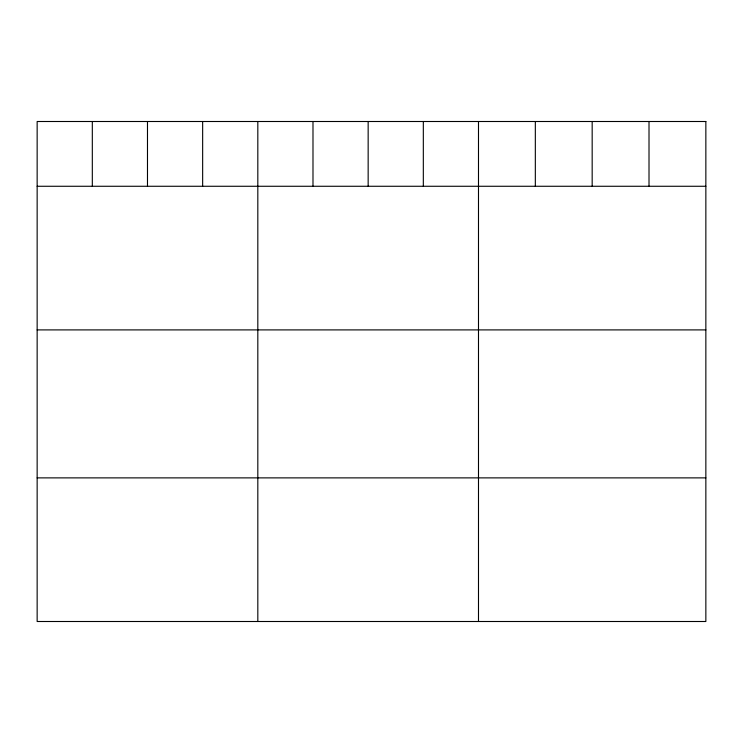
<?xml version="1.0" encoding="UTF-8"?>
<svg xmlns="http://www.w3.org/2000/svg" width="743" height="743" viewBox="0 0 743 743"><rect width="100%" height="100%" fill="white"/><g stroke="black" fill="none" stroke-linecap="round" stroke-linejoin="round"><path stroke-width="1.11" d="M37.15 186.27L705.85 186.27M37.15 329.901L705.85 329.901M37.15 477.879L705.85 477.879M649.01 121.499L649.01 186.27M592.171 121.499L592.171 186.27M535.332 121.499L535.332 186.27M478.492 121.499L478.492 621.501M423.324 121.499L423.324 186.27M368.156 121.499L368.156 186.27M312.989 121.499L312.989 186.27M257.821 121.499L257.821 621.501M202.653 121.499L202.653 186.27M147.486 121.499L147.486 186.27M92.318 121.499L92.318 186.27M705.85 121.499L37.15 121.499L37.15 621.501L705.85 621.501L705.85 121.499"/></g></svg>
